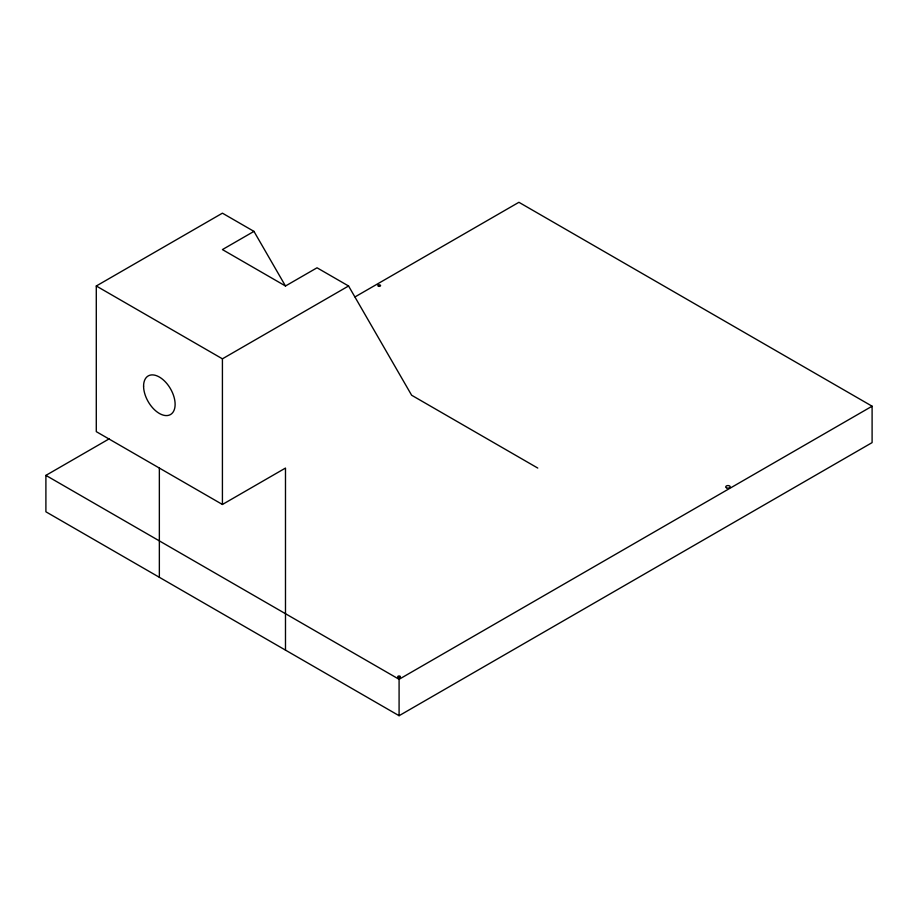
<?xml version="1.0" encoding="UTF-8"?>
<svg xmlns="http://www.w3.org/2000/svg" width="918" height="918" viewBox="0 0 918 918"><rect width="100%" height="100%" fill="white"/><g stroke="black" fill="none" stroke-linecap="round" stroke-linejoin="round"><path stroke-width="1.38" d="M285.487 650.128L285.487 468.065L222.42 504.475L96.287 431.644L96.287 285.991L222.42 213.171L253.953 231.382L285.487 286.003L317.031 267.792L348.565 285.991L411.631 395.233L537.764 468.065M253.953 231.382L222.42 249.581L285.487 285.991M96.287 285.991L222.42 358.823L348.565 285.991M355.036 296.904L518.911 202.293L872.1 406.204L872.1 442.614L399.089 715.707L45.9 511.796L45.9 475.386L109.219 438.827M45.9 475.386L399.089 679.297L872.1 406.204M399.089 679.297L399.089 715.707M222.42 358.823L222.42 504.475M159.353 468.065L159.353 577.296M143.587 386.134A22.296 12.875 60 0 0 167.237 415.556A22.296 12.875 60 0 0 167.237 384.022A22.296 12.875 60 0 0 143.587 386.134M398.412 677.415A1.343 0.769 0 0 0 400.42 676.75A1.343 0.769 0 0 0 398.412 676.073A1.343 0.769 0 0 0 398.412 677.415M726.413 487.768A2.226 1.285 0 0 0 730.143 487.194A2.226 1.285 0 0 0 727.412 485.611A2.226 1.285 0 0 0 726.413 487.768M378.549 286.267A1.343 0.769 0 0 0 380.557 285.601A1.343 0.769 0 0 0 378.549 284.924A1.343 0.769 0 0 0 378.549 286.267"/></g></svg>
